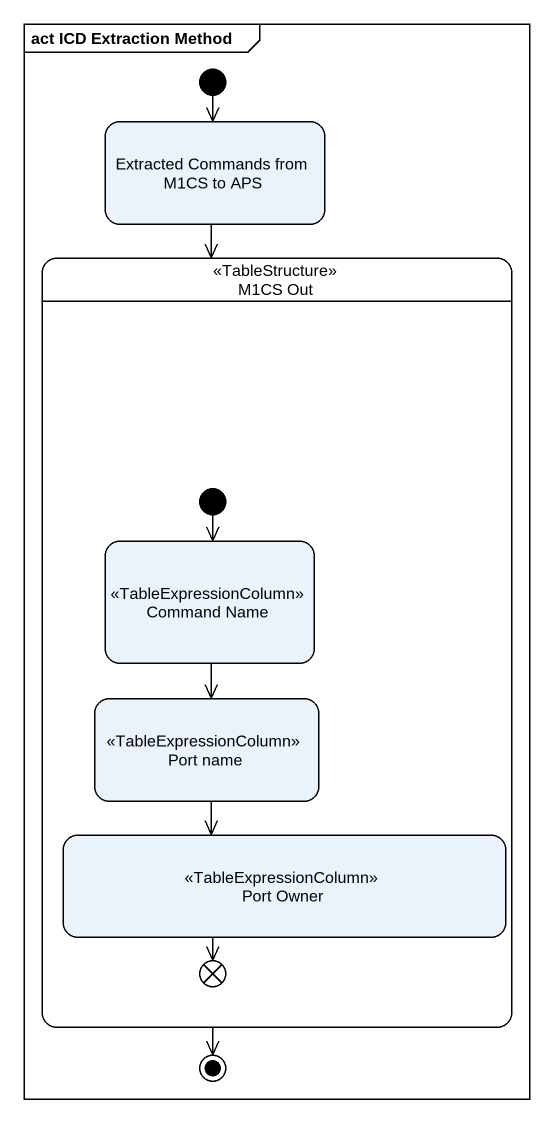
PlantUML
@startuml
mainframe act ICD Extraction Method
hide empty description
state "Extracted Commands from M1CS to APS" as Extracted_Commands_from
state "M1CS Out" as M1CS_Out <<TableStructure>> {
  state "Command Name" as Command_Name <<TableExpressionColumn>>
  state "Port name" as Port_name <<TableExpressionColumn>>
  state "Port Owner" as Port_Owner <<TableExpressionColumn>>
  state flowfinal1 <<end>>
  [*] --> Command_Name
}
[*] --> Extracted_Commands_from
Extracted_Commands_from --> M1CS_Out
Command_Name --> Port_name
Port_name --> Port_Owner
Port_Owner --> flowfinal1
M1CS_Out --> [*]
@enduml
